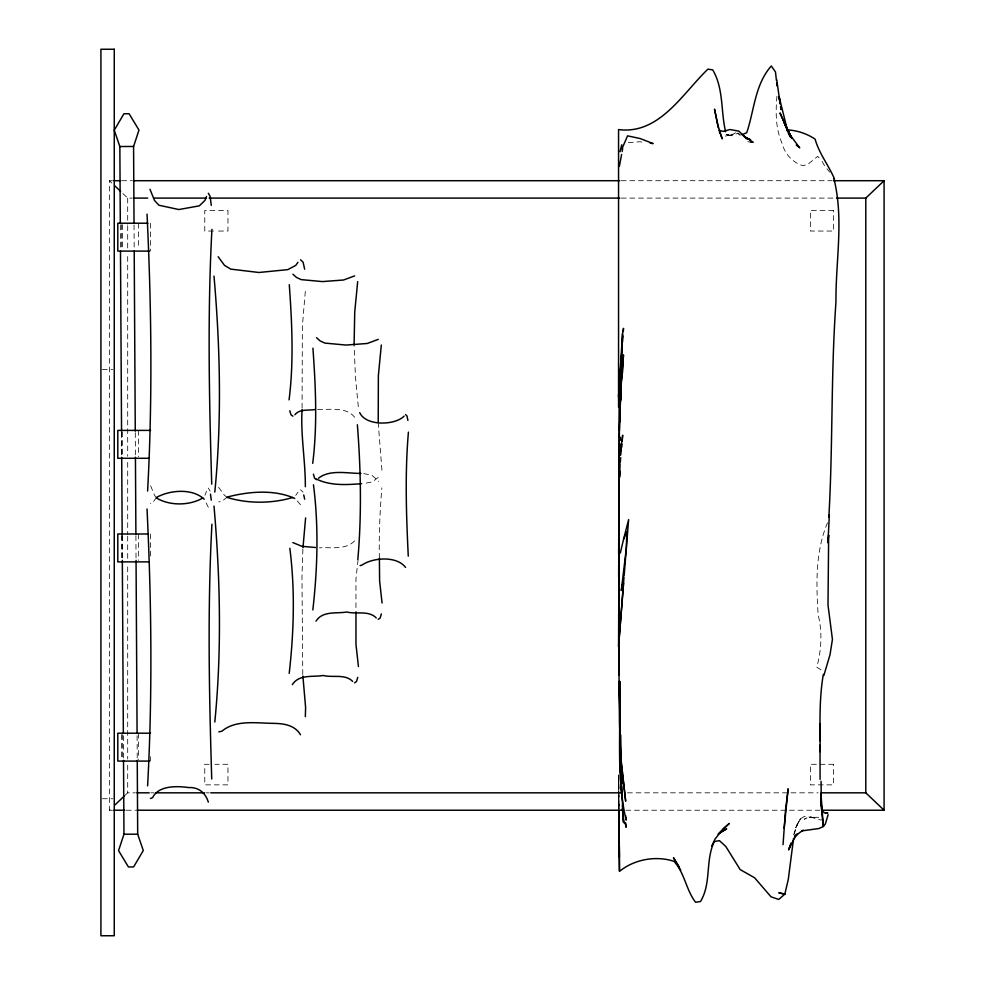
<?xml version="1.0" encoding="UTF-8"?>
<svg xmlns="http://www.w3.org/2000/svg" width="985" height="985" viewBox="0 0 985 985"><rect width="100%" height="100%" fill="white"/><g stroke="black" fill="none" stroke-linecap="round" stroke-linejoin="round"><path stroke-width="0.74" stroke-dasharray="4.92 3.69" d="M302.075 408.11L302.358 326.22L305.609 287.965M620.562 462.519L620.649 456.387M379.397 558.273C378.856 534.756 379.914 511.252 381.86 487.895M776.931 96.198C775.589 112.327 775.503 128.259 781.979 143.182C784.602 153.537 792.777 163.005 803.28 165.739L808.032 164.15L817.649 156.381L821.355 160.087M302.887 549.014L301.964 576.631L302.777 674.676M620.685 462.224L621.116 456.215M358.06 559.775L355.967 578.872L355.942 610.404M794.304 834.098L797.037 824.753L800.46 818.744L804.683 816.282L815.875 818.092L809.793 817.353L819.791 817.279M827.511 522.789C815.223 551.883 816.22 583.736 818.116 614.689C822.549 632.284 821.391 649.915 816.787 667.202L823.558 671.438M793.565 834.849L797.037 824.753M204.942 495.27L206.493 491.293M295.746 495.369L297.95 492.266M156.504 497.4L152.613 502.818L150.446 503.63M112.475 180.711L109.397 180.711L109.397 810.224L111.847 807.885M125.304 795.104L127.693 792.826L135.376 792.826M227.375 497.031L221.884 501.254L218.818 501.882M378.215 477.417L372.318 481.911L364.413 483.413M354.588 540.9C345.747 550.246 331.071 547.069 319.546 547.82M731.018 135.413L733.185 134.243L726.093 134.551L731.018 135.413L735.598 132.729M805.915 818.4L804.302 819.225L809.719 816.479L820.714 820.062L823.669 819.188M725.268 136.127L729.011 135.179L726.093 134.551L731.178 135.77L737.765 133.381L741.077 136.176M317.576 409.366C329.975 410.043 346.72 406.165 355.154 417.96M628.344 142.628L639.745 141.754L644.215 142.357M121.697 180.711L132.458 180.711M621.252 180.711L831.832 180.711M122.953 193.602L127.693 198.096L132.31 198.096M621.301 198.096L835.046 198.096M213.462 231.044L204.757 231.044L204.757 210.495L227.966 210.495L227.966 231.044L214.915 231.044M102.391 369.621L112.77 369.621M209.115 764.298L204.757 764.298L204.757 784.86L227.966 784.86L227.966 764.298L214.915 764.298M150.754 792.826L153.832 792.826M206.111 792.826L209.189 792.826M627.445 792.826L818.129 792.826M102.391 798.736L112.77 798.736M109.397 810.224L112.475 810.224M126.302 810.224L135.536 810.224M625.857 810.224L819.68 810.224M363.724 473.637L371.825 475.176L378.794 481.443M747.701 141.754L750.435 142.037M227.375 497.499L224.531 495.369L218.153 486.688M737.937 132.975L740.314 134.797M300.524 489.767L303.072 492.143M109.397 180.711L111.847 183.038M300.524 504.776L295.746 499.173M826.92 168.804L829.702 172.092M156.504 498.004L154.497 495.27L149.979 484.14M208.315 488.08L210.125 491.133M822.093 161.392L825.061 166.613M208.315 507.324L205.459 501.463M381.946 470.202L378.302 423.932M358.306 406.731L355.511 377.686L354.132 346.56M618.826 804.449L618.888 809.005M618.9 809.054L618.666 791.25M618.617 774.936L618.863 809.178L618.789 775.244M134.046 224.937L134.182 248.011M135.29 432.637L135.425 455.71M135.905 535.717L136.041 558.79M137.1 735.721L137.247 760.334M120.318 224.986L120.453 248.06M121.561 432.686L121.709 457.299M122.177 535.766L122.312 558.84M123.371 735.77L123.519 760.395M618.678 783.05L618.789 809.165M618.851 775.109L618.925 808.845M618.617 778.002L618.666 789.773M150.57 223.213L150.57 251.101M150.57 533.981L150.57 556.008M150.57 756.689L150.57 761.085M138.38 223.213L138.38 248.171M138.38 430.396L138.38 456.818M138.38 533.981L138.38 560.403M138.38 733.197L138.38 759.62M127.693 198.096L127.693 224.223M127.693 225.762L127.693 248.811M127.693 256.494L127.693 456.277M127.693 462.421L127.693 534.646M127.693 536.185L127.693 560.773M127.693 566.929L127.693 759.016M127.693 765.16L127.693 792.826M122.448 224.678L122.448 248.171M122.448 431.861L122.448 456.818M122.448 535.458L122.448 558.938M122.448 734.662L122.448 759.62M121.487 224.678L121.487 248.171M121.487 431.861L121.487 456.818M121.487 535.458L121.487 558.938M121.487 734.662L121.487 759.62M796.582 825.91L795.72 827.794L800.46 818.744L796.582 825.91M833.581 210.495L810.372 210.495L810.372 231.044L833.581 231.044L833.581 210.495M833.581 764.298L810.372 764.298L810.372 784.86L833.581 784.86L833.581 764.298"/><path stroke-width="1.48" d="M820.012 740.794C819.963 718.607 819.52 696.309 823.325 674.393M618.642 554.309L619.442 407.827L618.654 577.358M618.728 537.502L619.085 664.838L618.789 637.172M618.752 580.522L619.072 522.481M619.183 502.621L619.269 485.814M302.063 409.551C300.524 435.382 305.485 460.98 305.338 486.713M379.397 558.273L379.607 580.879L382.069 603.054M620.23 440.357L620.267 437.291M620.612 400.378L620.673 394.234M620.772 383.46L620.87 374.238L620.488 390.651M620.661 454.861L620.809 444.137L620.415 454.676M211.726 484.164C209.177 399.319 207.404 314.215 211.923 229.37M211.726 779C209.177 694.154 207.404 609.05 211.923 524.205M354.095 345.144L354.723 312.208L357.678 281.599M829.345 514.983L827.954 542.637M355.967 611.82L355.967 644.362L358.429 666.525M618.986 550.073L618.555 646.455L623.591 583.009M620.058 410.043L619.787 421.974L620.033 417.394M620.255 401.092L620.427 393.631M408.27 556.131C406.263 514.909 404.872 473.354 408.418 432.132M147.602 491.022C152.613 398.827 151.456 306.372 147.024 214.164M147.602 785.858C152.613 693.674 151.456 601.207 147.024 508.999M305.338 716.686L305.609 707.427L302.887 676.055M619.196 436.811L619.294 433.745M619.393 430.691L621.141 377.181L620.255 396.512L622.372 370.298M621.141 377.181L619.996 409.144L621.153 391.328M289.282 284.69C292.003 322.871 293.887 361.692 289.073 399.861M312.922 348.161C315.643 386.354 317.527 425.163 312.713 463.332M620.082 463.701L619.577 477.245L620.021 471.236M619.54 406.386L622.532 333.73L623.517 328.374L623.296 331.403M357.826 559.468C361.766 514.687 360.855 469.55 357.37 424.732M214.804 492.057C221.884 420.324 220.246 347.89 213.991 276.108M214.804 722.03C221.884 650.297 220.246 577.863 213.991 506.081M622.471 373.18L623.48 354.883L621.523 380.161M381.318 345.07L378.363 375.679L378.228 422.59M622.532 333.73L618.555 396.647L620.094 375.408M783.038 844.674L785.525 809.929L788.148 788.788L784.146 828.262M620.316 372.367L621.092 361.754M621.313 358.712L621.978 349.613M622.532 342.029L622.963 335.959M302.986 547.586L305.609 517.938M621.781 447.215L622.003 444.21M622.225 441.206L622.668 435.198L619.897 455.661M620.255 396.512L620.71 390.565M618.555 646.455L623.997 577.333L621.276 590.508L626.325 548.448L626.792 531.691L623.591 539.201L620.291 553.053M624.121 575.819L628.639 519.563L623.591 539.201M828.841 517.199C832.953 445.552 830.872 373.611 835.957 301.939C835.588 261 844.083 218.929 833.876 178.605M827.942 542.55L828.656 535.077L828.003 605.061L832.436 639.376L830.01 654.754L823.829 675.55M289.196 673.395C293.936 631.89 295.155 589.732 289.824 548.263M312.836 609.924C317.576 568.419 318.795 526.261 313.464 484.792M793.59 838.272L788.234 879.716L784.823 894.158L778.741 899.453L771.033 896.818L754.584 877.758L740.166 869.595L725.797 846.447L719.432 840.648L714.334 841.535C705.112 860.336 711.601 883.619 700.433 901.558L695.57 902.235C686.028 889.874 684.71 873.055 674.036 861.333C656.219 855.436 634.352 859.228 619.651 871.269L619.356 846.977M619.417 166.157L621.597 154.485M622.138 151.567L622.68 148.649M619.984 151.715L621.769 144.758M357.727 677.384L356.508 681.472L354.588 682.851M381.367 613.914L380.148 618.001L378.215 619.38M828.126 814.669L825.344 823.952L823.325 826.513L819.003 828.508L801.593 830.934M134.034 223.398L133.578 146.469L138.971 130.069L129.097 113.731L123.938 113.755L114.26 130.168L119.85 146.519L120.305 223.447M123.519 760.395L123.962 834.233L118.557 850.634L128.432 866.972L133.603 866.948L143.281 850.535L137.691 834.184L137.247 760.334M797.739 833.667L794.378 838.358L788.739 849.686L791.029 843.086M788.739 849.686L790.179 845.512M206.493 196.458L204.942 200.435L199.278 205.865L178.839 209.534L158.893 205.225L154.497 200.435L149.979 189.305M621.929 148.858L627.556 135.856L640.25 138.565L653.141 143.588L650.162 143.182M711.638 846.189L715.011 839.109L723.446 828.447L729.306 823.46L718.878 833.31M404.145 416.113C395.157 425.372 366.001 426.456 359.685 412.629M297.95 262.293L295.746 265.396L287.768 269.644L258.907 272.488L230.749 269.127L224.531 265.396L218.153 256.716M796.508 834.295L794.649 836.376L803.157 830.109M294.872 414.734C299.662 408.75 308.243 410.659 314.855 409.588M318.5 478.205C329.963 469.205 347.323 473.514 360.941 473.403M315.988 621.166C322.674 610.552 336.328 613.827 346.782 612.017C356.274 614.443 368.759 610.146 376.27 617.927M292.348 684.637C299.034 674.023 312.688 677.298 323.142 675.488C332.635 677.926 345.119 673.617 352.63 681.398M114.752 805.127L124.516 795.843M836.585 198.096L865.79 198.096L884.087 180.711L884.087 810.224L822.61 810.224M202.787 497.991C189.588 505.773 169.765 505.994 156.504 498.004M156.504 497.4C170.06 489.988 192.26 488.031 204.215 499.223M718.053 834.086L726.684 828.828L719.9 832.67M292.705 497.499C272.045 503.655 248.085 503.84 227.375 497.499M227.375 497.031C248.614 491.453 274.359 489.188 294.737 498.459M825.935 813.302L827.806 812.933L824.334 812.92L822.216 809.929L820.911 803.034M741.902 134.699L746.716 132.766C754.276 110.406 754.941 84.291 771.317 65.995L775.49 71.991L776.414 80.364M150.446 798.466L152.613 797.653C158.548 785.156 177.546 786.005 188.701 787.569C198.564 786.978 205.68 793.024 208.315 802.159M360.054 565.612L361.766 565.218C372.798 557.424 396.647 555.663 405.586 567.409M218.818 731.855L221.884 731.227C235.563 719.604 256.297 723.138 272.82 723.359C283.335 723.446 294.712 724.898 300.524 734.748M354.649 275.899L343.593 279.999L322.415 281.587L301.188 279.617L296.522 277.475L292.914 274.224M378.289 339.369L367.233 343.482L346.055 345.058L324.828 343.088L320.162 340.945L316.554 337.695M787.101 129.872C796.754 130.291 807.047 133.677 815.087 139.131C819.163 153.66 828.68 165.345 834.48 178.901M361.569 483.66C346.572 484.891 330.147 485.839 316.481 479.092M119.85 146.519L133.578 146.469M123.962 834.233L137.691 834.184M114.014 180.711L120.158 180.711M133.985 180.711L619.713 180.711M833.372 180.711L884.087 180.711M133.849 198.096L147.688 198.096M153.832 198.096L206.111 198.096M209.189 198.096L619.762 198.096M147.91 223.213L117.794 223.213L117.794 251.101L149.24 251.101M150.57 430.396L117.794 430.396L117.794 458.284L149.24 458.284M147.91 533.981L117.794 533.981L117.794 561.881L149.24 561.881M150.57 733.197L117.794 733.197L117.794 761.085L149.24 761.085M136.915 792.826L149.215 792.826M155.371 792.826L204.572 792.826M210.728 792.826L621.301 792.826M821.207 792.826L865.79 792.826L884.087 810.224M114.014 810.224L124.775 810.224M137.063 810.224L622.889 810.224M315.385 547.5L301.866 546.306L292.853 542.563M750.435 142.037L753.168 142.308L743.367 135.647L746.334 138.356L738.812 131.116L729.922 129.528L723.138 131.411L718.915 130.328M746.458 138.786L750.632 139.735L744.451 136.816M292.914 416.187L290.994 414.808L289.775 410.72M316.554 479.658L314.634 478.279L313.415 474.191M796.225 145.054L799.734 147.873L790.056 134.945L784.331 122.866L787.815 131.818L779.098 96.665L780.132 103.696L776.734 79.736M300.524 259.794L303.072 262.17L304.685 269.225M114.752 185.796L120.687 191.447M405.586 414.55L407.014 416.039L407.901 420.435M678.973 866.591L673.457 857.689L680.672 870.124M208.315 193.245L210.125 196.298L211.258 205.336M786.769 128.616L791.768 138.368L785.377 124.836L791.768 138.368M788.308 133.098L790.278 137.038M785.993 126.142L779.985 112.93L786.202 127.311M720.712 135.117L722.251 138.848L718.077 125.772L714.519 109.126L718.2 127.656M719.346 131.51L720.207 133.874M303.725 494.962L304.685 499.198M725.6 131.768C720.712 111.33 723.778 88.515 712.709 69.861L707.907 69.172C682.556 93.415 659.457 134.785 618.555 129.589L618.555 407.347M781.007 109.483L780.563 106.589L781.019 109.52M779.098 96.665L780.157 103.807M210.507 494.15L211.258 500.171M820.997 804.523L823.325 826.513L820.973 793.959L821.318 805.484L821.071 781.277M776.709 83.146L777.017 85.941M621.116 774.752L620.39 764.114M625.635 815.592L626.14 820.136C615.539 774.986 621.547 727.435 619.122 681.46M625.647 822.746L626.14 827.277L625.5 824.199L623.604 822.315L622.348 808.734M618.826 832.091L619.22 846.004M622.385 805.496L623.604 822.315L620.452 768.706L621.006 780.317M621.153 783.223L621.646 793.381L621.461 782.656M619.7 681.534L620.07 702.982M619.737 681.423L620.07 699.769M620.71 734.945L621.215 763.092L625.672 801.174L620.328 752.762L620.119 736.004M621.338 770.122L621.597 783.888L619.43 720.811L618.777 644.412M619.479 690.645L620.045 736.558M619.011 650.691L619.06 655.271M619.405 681.164L620.058 731.436M618.9 810.52L619.072 824.186M618.851 821.465L619.072 838.37L618.875 810.704M618.912 810.569L619.085 825.602M619.208 837.632L619.417 857.172M618.949 661.563L619.072 675.328M619.282 870.888L618.925 810.372M134.206 251.089L135.277 431.098M135.438 457.249L135.893 534.178M136.053 560.33L137.075 732.643M120.478 251.138L121.549 431.147M121.709 457.299L122.165 534.227M122.325 560.379L123.347 732.692M820.037 723.581L820.148 751.654M820.012 745.165L820.086 779.369M865.79 198.096L865.79 792.826M114.26 49.25L100.913 49.25L100.913 935.75L114.26 935.75L114.26 49.25M784.823 894.158L779.049 892.853L784.823 894.158"/></g></svg>
